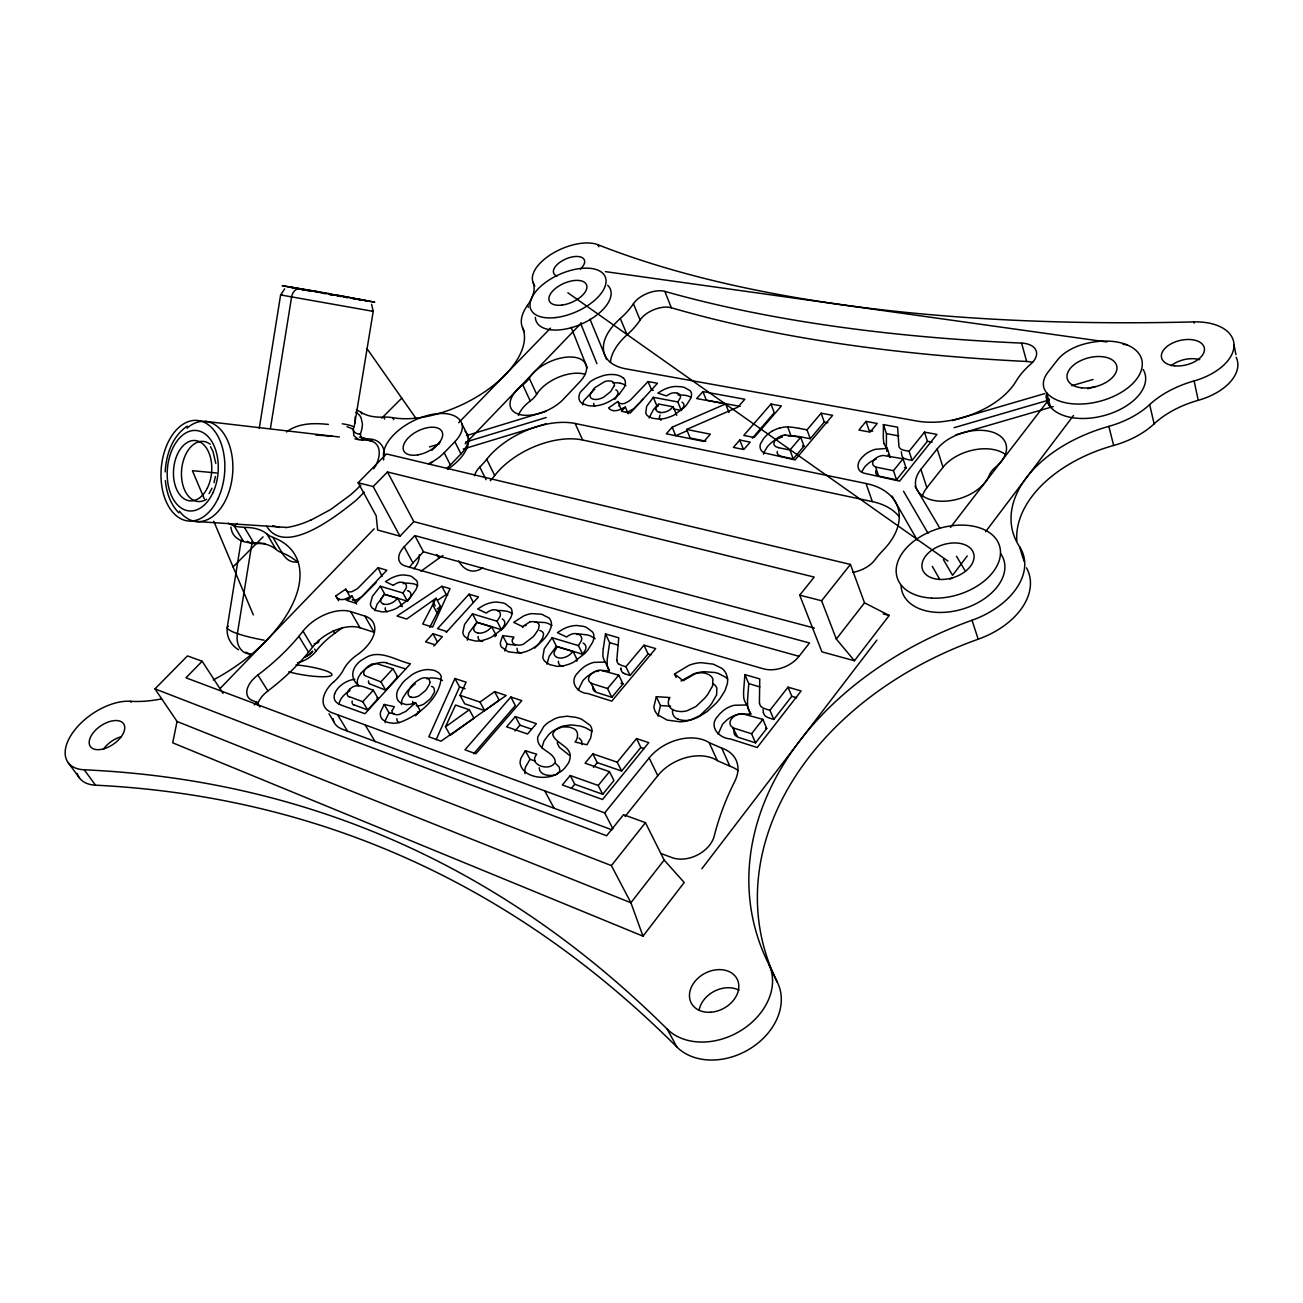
<?xml version="1.0" encoding="UTF-8"?>
<svg xmlns="http://www.w3.org/2000/svg" width="1303" height="1303" viewBox="0 0 1303 1303"><rect width="100%" height="100%" fill="white"/><g stroke="black" fill="none" stroke-linecap="round" stroke-linejoin="round"><path stroke-width="1.5" d="M901.301 451.734L901.92 455.643A11.092 6.662 -18.2 0 0 904.331 458.509L906.155 459.112A40.816 24.301 -17.8 0 0 909.657 459.926L912.1 460.415L909.087 451.278L906.627 450.805A36.989 21.907 -17.9 0 1 902.442 449.796L901.383 449.34A11.287 6.743 -18.2 0 1 898.923 446.261L897.588 427.189L883.418 424.599L886.447 433.638L886.366 445.903A138.932 82.626 -16 0 0 886.415 447.825L886.496 448.949M883.418 424.599L883.32 436.847A123.264 72.919 -16.4 0 0 883.434 439.893L883.825 442.645A25.18 14.952 -18.3 0 0 884.118 443.655M412.709 701.389L412.758 702.431A9.023 5.554 -29.8 0 0 413.719 704.369M384.173 456.017C385.46 448.444 380.329 440.642 372.593 439.469A37.526 19.724 -28 0 0 366.534 438.785L361.306 438.199L360.377 433.98A67.267 34.35 -28.4 0 0 362.397 423.67L361.126 418.035A38.536 19.74 -28 0 0 355.605 412.253M759.421 703.197L759.747 678.928L744.893 674.596L748.753 683.635L747.613 699.125A151.62 103.214 -18.9 0 0 747.499 701.551L747.661 706.503A36.337 24.594 -22 0 0 750.87 713.995L738.361 714.305A18.779 12.818 -23.4 0 0 734.631 715.445A19.985 13.649 -23.4 0 0 727.221 719.696L723.719 722.986A29.513 20.213 -23.2 0 0 722.432 724.501L718.148 734.126M744.893 674.596L743.704 690.069A134.584 91.063 -19.4 0 0 743.573 693.929L743.736 697.431A27.558 18.551 -22.3 0 0 743.964 698.75A37.673 25.36 -22 0 0 746.928 704.939M582.083 744.583L581.627 740.837L579.086 738.003M504.815 651.044L507.079 644.089L502.681 635.62L513.952 637.102L512.845 639.138M374.938 610.602L377.007 604.413L383.733 595.601M165.204 471.93C166.051 454.649 172.354 436.179 187.241 426.114M539.23 767.776C539.263 775.366 550.55 776.8 556.153 774.487A5.375 3.583 -28.3 0 0 557.847 773.379L560.437 771.832A20.245 13.405 -28.3 0 0 564.769 768.053L568.043 763.688A19.968 13.225 -28.3 0 0 569.948 758.753C572.701 746.261 555.599 744.225 552.749 734.501A6.564 4.3 -27.7 0 1 553.335 732.726L554.948 730.641A8.339 5.456 -27.7 0 1 557.293 728.849L562.489 726.911L568.678 727.025A30.05 19.789 -28 0 1 572.571 728.198C578.923 729.973 578.63 737.759 575.079 742.026L586.969 744.762L590.682 737.987L591.985 730.217A23.503 15.457 -27.5 0 0 590.194 725.364L581.692 719.256A63.619 42.038 -28.5 0 0 575.568 717.285L567 716.21L559.003 717.285A21.19 13.861 -27.7 0 0 554.378 718.979L548.644 722.269A22.314 14.594 -27.7 0 0 543.937 726.308L537.846 736.732A21.109 13.812 -27.7 0 0 538.041 741.684C540.501 750.805 554.296 752.434 555.306 761.734A5.603 3.714 -28.3 0 1 554.589 763.2L553.254 764.666A5.391 3.567 -28.3 0 1 551.56 765.789C544.377 769.698 528.904 763.542 536.722 754.258L525.37 750.707L520.956 758.199A22.086 14.545 -28.4 0 0 520.125 763.395C522.666 776.148 539.833 779.113 550.778 776.441A19.887 13.16 -28.3 0 0 556.528 774.21L559.182 771.913A5.57 3.714 -28.3 0 0 559.883 770.448L559.182 767.076L555.534 763.411M578.223 690.15L582.848 680.687A27.852 18.03 -26.2 0 1 584.119 679.27L587.539 676.192A18.861 12.167 -26.3 0 1 594.608 672.185M603.354 648.291L605.488 633.958L618.762 637.835L616.791 660.263M605.488 633.958L609.641 642.656L607.54 656.989A142.271 92.399 -22.6 0 0 607.279 659.237L607.084 663.813M241.218 540.322L227.227 627.541C226.217 636.548 230.826 645.115 238.514 649.774M259.264 428.345L280.617 294.934L284.657 288.875M270.438 428.378L291.628 296.791A9.496 7.281 -82.3 0 1 303.452 290.374M354.856 423.019L373.228 311.352L371.599 304.348M202.16 661.256L187.469 655.914L154.976 688.88L177.061 721.487L172.713 742.824L642.998 936.157L684.205 882.489L664.139 860.061L645.441 822.665L623.518 814.684L606.612 835.76L185.971 677.804L202.16 661.256L223.025 693.359M383.538 459.959L383.815 458.623M649.106 417.986L653.178 410.022L656.826 405.738L658.341 406.031M214.018 482.55L215.37 476.475M517.014 648.259L517.454 651.516L521.119 653.454M392.333 710.298L394.304 706.666L384.206 704.467L380.606 711.78A18.258 11.206 -30.3 0 0 380.443 715.461A19.073 11.694 -30.3 0 0 382.854 719.777L386.16 721.781A30.327 18.584 -30 0 0 388.913 722.676L393.294 723.214A23.161 14.203 -30.2 0 0 399.239 722.595C418.458 715.917 440.642 697.805 441.196 676.371A21.76 13.307 -29.6 0 0 438.476 672.609L435.43 670.882A29.432 18.014 -29.7 0 0 432.726 670.051L428.036 669.563A21.451 13.095 -29.6 0 0 420.967 670.67A23.291 14.235 -29.6 0 0 417.742 671.778A22.216 13.584 -29.6 0 0 411.585 674.987L404.972 680.345A36.207 22.249 -29.5 0 0 402.399 683.098L398.278 689.173A22.379 13.681 -29.7 0 0 396.666 695.574A24.659 15.082 -29.6 0 0 396.78 697.04L397.285 699.011A19.594 11.988 -29.7 0 0 400.705 702.887L405.559 704.451A16.125 9.87 -29.8 0 0 411.129 704.076L415.608 702.659L420.38 711.015L418.328 713.067M909.087 451.278L924.495 432.124L936.955 434.388L899.591 481.116L863.808 473.152L861.576 472.109L864.492 467.24A26.923 16.304 -18.7 0 1 865.583 465.985L868.645 463.2A18.226 11.01 -18.9 0 1 875.29 459.454A17.134 10.343 -18.9 0 1 876.137 459.145M381.03 598.924L384.092 594.282L397.724 598.403L402.252 606.595L400.542 606.074M436.098 739.746L459.552 686.925L454.926 678.505L428.85 736.781L441.017 741.179L506.199 695.476L494.619 691.632L480.009 702.089L460.04 695.346L466.116 682.202L454.926 678.505M669.351 698.652L669.889 697.528L656.321 696.682L660.474 705.558L658.096 715.526A22.298 14.887 -24.7 0 0 658.162 716.178M656.321 696.682L653.911 706.649A22.395 14.854 -24.7 0 0 654.187 708.523A29.611 19.659 -24.5 0 0 657.624 714.696L667.12 720.087L680.101 721.813A32.331 21.483 -24.4 0 0 688.587 720.559L693.815 718.93A32.998 21.923 -24.4 0 0 698.978 716.683L707.122 711.585L716.113 703.245A69.157 45.393 -24.8 0 0 720.168 698.343L724.973 690.688L727.351 683.668A33.683 22.298 -24.1 0 0 727.335 677.299L726.243 673.895A32.249 21.353 -24.1 0 0 721.943 668.39L713.344 664.172L701.242 662.673A28.454 18.796 -24.1 0 0 693.978 663.732A26.874 17.737 -24.1 0 0 689.14 665.263L674.514 673.993L676.143 677.56M445.463 726.846L455.561 705.037L469.324 709.76L473.999 718.23L450.235 735.299L445.463 726.846L469.324 709.76M660.035 415.201L659.53 416.569A8.795 4.935 -22.8 0 0 659.497 418.051L659.579 418.312M429.697 627.411L440.544 606.53L436.098 598.256L406.666 619.039L397.008 616.026L441.847 586.269L450.04 588.647L432.58 627.101L422.693 624.023L436.098 598.256M502.681 635.62L500.401 642.558A18.6 11.45 -27.3 0 0 501.28 646.907L508.333 651.826L518.92 653.096A21.972 13.535 -27.2 0 0 525.777 651.614A22.868 14.089 -27.2 0 0 528.122 650.734A22.591 13.926 -27.2 0 0 531.559 649.089C540.11 643.991 548.254 636.434 551.202 626.662A22.819 14.024 -27 0 0 551.413 623.29A23.128 14.219 -27 0 0 551.136 621.743A22.053 13.567 -27 0 0 548.872 617.866L541.592 614.218L531.657 613.615A19.757 12.118 -27 0 0 523.562 616.026L513.659 622.362L522.487 626.531L529.621 622.101M209.099 493.625L211.982 488.218M373.7 468.754C380.004 460.513 383.505 443.248 369.661 440.658A32.07 16.059 -25 0 0 364.156 440.023L361.68 440.072A5.179 2.915 85.9 0 0 363.635 438.85M384.206 704.467L389.043 712.757L385.493 720.07A18.193 11.222 -30.3 0 0 385.216 722.579M615.912 397.92L617.915 393.929A10.994 6.01 -23.7 0 0 617.98 392.822L617.655 391.551A9.838 5.375 -23.7 0 0 615.798 389.825M525.37 750.707L529.995 759.34L525.614 766.832A22.004 14.577 -28.5 0 0 524.8 772.027L525.011 773.689M967.233 555.958L952.574 575.323L943.372 559.557M985.557 531.738L1073.493 415.543M259.851 706.959L256.805 702.17L252.717 700.639A23.698 13.665 -31.7 0 1 257.864 675.035A154.291 83.294 -31.6 0 0 298.876 636.304L303.013 631.141A34.92 20.115 -30.2 0 1 350.686 611.612L364.807 616.058L374.075 632.281L359.986 627.737A34.692 20.229 -30.3 0 0 312.606 647.119L308.518 652.282A153.314 83.799 -31.7 0 1 267.897 690.948A23.535 13.747 -31.8 0 0 257.326 705.216M701.828 868.792L876.886 640.115M950.408 527.471L1049.273 399.06M358.146 482.729L373.195 486.556L387.463 471.979L814.212 577.082L799.7 595.162L821.916 651.842L854.426 660.751L889.2 615.456L864.524 602.833L850.436 564.427L386.486 453.949L358.146 482.729L376.192 515.825L377.642 530.028L399.988 536.168L413.849 521.623L814.375 628.095M664.139 860.061L630.896 902.735L642.998 936.157M755.528 742.857L751.57 733.752L735.039 728.491A74.646 49.986 -22 0 1 733.719 728.019L732.644 727.579L737.726 737.091A74.369 50.084 -21.9 0 0 739.045 737.563L755.528 742.857L766.75 728.475L762.841 719.354L742.417 713.735A7.525 5.114 -23.3 0 0 741.619 713.686A10.066 6.841 -23.3 0 0 731.13 719.321A10.066 6.841 -23.3 0 0 732.742 727.481M773.803 719.419L791.801 696.307L788.022 687.17L769.926 710.282L773.803 719.419L771.229 718.637A44.611 30.132 -21.6 0 1 767.565 717.334L765.773 716.373A12.15 8.274 -22.3 0 1 763.444 712.578M854.426 660.751L836.314 639.04L864.524 602.833M751.57 733.752L762.841 719.354M922.149 496.704A38.308 23.698 -17.1 0 1 926.889 487.713L943.014 467.256A38.096 23.324 -16.8 0 1 1005.509 454.552M177.061 721.487L630.896 902.735L611.384 865.583L645.441 822.665M836.314 639.04L821.607 600.748L850.436 564.427M920.895 469.373L937.183 448.916A38.373 23.226 -17 0 1 992.169 432.042A38.373 23.226 -17 0 1 995.59 467.125A25.848 15.897 -16 0 0 989.156 475.481A38.585 23.601 -17.3 0 1 938.193 501.052A38.585 23.601 -17.3 0 1 920.895 469.373L926.889 487.713M578.353 634.349A10.017 6.271 -26.3 0 0 572.75 633.763A11.01 6.89 -26.3 0 0 566.658 637.02L557.358 632.655L563.222 629.056A21.532 13.47 -26.3 0 1 576.643 625.473L583.19 626.32A39.318 24.692 -26.7 0 1 586.399 627.346L592.686 632.118A20.734 12.997 -26.3 0 1 593.826 635.375L593.891 637.248A26.011 16.287 -26.4 0 1 592.735 642.102L587.702 650.213A47.543 29.594 -26.7 0 1 584.884 653.389L573.988 661.94A23.649 14.854 -26.5 0 1 569.232 664.123L564.492 665.572A22.379 14.056 -26.5 0 1 556.756 666.273L549.605 664.595L545.012 661.533A22.135 13.893 -26.6 0 1 542.797 657.298L544.263 648.78L552.114 637.721L556.397 646.304L582.702 654.269L585.47 649.774A11.515 7.248 -26.3 0 0 585.878 646.809L585.813 646.435A11.01 6.922 -26.3 0 0 583.076 643.079M625.098 816.427L657.771 775.676A40.442 28.129 -25.4 0 1 717.318 760.577L709.125 742.596A40.768 28.031 -25.4 0 0 649.171 757.939L604.706 812.909L612.882 828.773M896.545 479.813L906.09 467.907L903.044 458.77L883.629 455.513A6.857 4.121 -18.8 0 0 882.897 455.513A9.17 5.521 -18.8 0 0 873.482 460.513A9.17 5.521 -18.8 0 0 875.518 466.816L878.548 475.986L879.574 476.279A68.017 40.426 -18.1 0 0 880.844 476.572L896.545 479.813L893.467 470.676L903.044 458.77M912.1 460.415L927.427 441.261L924.495 432.124M582.702 654.269L578.451 645.62L581.382 640.669A11.385 7.134 -26.3 0 0 581.692 638.551A12.085 7.557 -26.3 0 0 581.578 637.786A11.141 6.971 -26.3 0 0 578.451 634.268M636.548 738.589L648.764 742.629L602.54 799.488L562.359 784.976L570.225 775.513L574.786 784.259L602.735 794.293L613.941 780.513L609.478 771.685L585.08 763.183L592.816 753.834L617.231 762.206L621.645 771.05L640.848 747.45L636.548 738.589L617.231 762.206M615.521 398.441L614.625 399.484M602.735 794.293L598.207 785.465L609.478 771.685M593.435 767.288L597.279 762.613L592.816 753.834M571.447 788.315L574.786 784.259M866.039 421.423L858.905 430.039L870.111 432.124L877.228 423.475L866.039 421.423L869.101 430.413L872.831 431.098M673.602 408.963L681.29 410.445L683.603 406.797A10.31 5.766 -22.7 0 0 683.847 404.484L683.766 404.191A9.838 5.505 -22.6 0 0 682.055 402.187M497.437 610.488A9.675 5.831 -27.5 0 0 492.143 609.951A10.652 6.417 -27.5 0 0 486.247 613.094L477.647 608.99L483.348 605.52A20.815 12.541 -27.6 0 1 496.199 602.035L502.339 602.784A38.015 22.998 -27.8 0 1 505.336 603.761L511.069 608.257A20.05 12.102 -27.5 0 1 512.014 611.368L511.998 613.143A25.148 15.164 -27.6 0 1 510.695 617.785L505.58 625.538A45.98 27.575 -27.8 0 1 502.779 628.583L492.111 636.776A22.868 13.828 -27.7 0 1 487.517 638.893L482.973 640.31A21.646 13.095 -27.7 0 1 475.644 641.027L468.95 639.464L464.731 636.597A21.418 12.932 -27.8 0 1 462.809 632.574L464.568 624.43L472.468 613.843L476.882 622.215L501.427 629.658L504.228 625.359A11.141 6.759 -27.6 0 0 504.75 622.525L504.684 622.166A10.636 6.45 -27.6 0 0 502.241 618.99M611.824 697.3L607.54 688.538L592.849 683.847A70.362 44.677 -25 0 1 591.66 683.423L590.715 683.033L595.976 692.154A70.118 44.774 -25 0 0 597.149 692.577L611.824 697.3L623.013 683.912L618.795 675.149L600.553 670.165A7.085 4.56 -26.2 0 0 599.836 670.133A9.496 6.092 -26.2 0 0 589.901 675.426A9.496 6.092 -26.2 0 0 590.813 682.935M630.066 675.491L648.063 653.976L643.975 645.18L625.896 666.713L630.066 675.491L627.769 674.775A42.038 26.94 -24.7 0 1 624.512 673.618M472.468 613.843L497.046 621.222L500.026 616.482A11.01 6.645 -27.5 0 0 500.401 614.462A11.678 7.052 -27.6 0 0 500.336 613.729A10.766 6.499 -27.5 0 0 497.518 610.407M607.54 688.538L618.795 675.149M677.185 393.245A8.958 4.984 -22.7 0 0 672.006 393.099A9.854 5.489 -22.6 0 0 666.599 395.949L657.852 393.099L663.064 389.972A19.252 10.717 -22.7 0 1 675.182 386.454L681.208 386.747A35.116 19.626 -22.9 0 1 684.205 387.366L690.183 390.705A18.551 10.326 -22.6 0 1 691.388 393.164L691.535 394.614A23.259 12.949 -22.7 0 1 690.704 398.425L686.502 404.972A42.51 23.568 -23 0 1 684.075 407.595L674.514 414.794A21.141 11.808 -22.8 0 1 670.279 416.748L666.012 418.149A20.001 11.173 -22.8 0 1 658.976 419.126L652.347 418.23L647.982 416.129A19.789 11.043 -22.8 0 1 645.751 412.986L646.663 406.308L653.308 397.317L677.821 401.943L680.264 397.952A10.18 5.668 -22.7 0 0 680.427 396.307A10.799 6.01 -22.7 0 0 680.296 395.705M777.337 451.457A9.251 5.456 -20.7 0 0 777.223 453.004A9.887 5.815 -20.7 0 0 780.09 455.871L781.979 456.473A77.74 44.905 -19.8 0 0 784.487 457.076L793.25 458.9L804 446.147L800.726 437.287L785.937 435.055A8.046 4.707 -20.8 0 0 785.188 435.088M787.908 435.87A20.408 12.004 -20.8 0 1 790.986 435.674L796.98 436.293A127.841 77.708 -22 0 1 802.045 437.14L810.254 438.72L824.278 422.074L821.118 413.214L832.65 415.315L795.091 459.926L764.242 452.874M793.25 458.9L789.944 450.04L800.726 437.287M810.254 438.72L807.029 429.86L821.118 413.214M514.946 730.999L519.962 725.168L531.396 729.077M752.336 438.166L774.259 412.758L770.985 404.044L743.785 435.414L754.193 437.482L781.393 405.95L770.985 404.044M515.385 716.569L506.574 726.797L527.568 734.012L536.38 723.686L515.385 716.569L519.962 725.168M739.778 440.039L733.394 447.401L743.801 449.519L750.186 442.124L739.778 440.039L743.182 448.753M473.624 753.802L515.353 705.558L510.825 697.007L464.943 749.811L475.872 753.769L521.803 700.639L510.825 697.007M573.125 651.533L569.541 654.888A10.815 6.792 -26.6 0 1 565.518 657.087A10.408 6.531 -26.6 0 1 559.085 657.95L558.645 657.836A12.883 8.079 -26.5 0 1 557.375 657.478A10.505 6.596 -26.6 0 1 554.15 654.122L554.133 653.748A9.87 6.206 -26.6 0 1 554.28 651.842L557.244 646.728L573.125 651.533L577.408 660.181L576.561 661.126M556.397 646.304L549.149 656.256L546.934 664.204M393.197 585.373L385.444 581.627L390.949 578.304A20.017 11.515 -28.7 0 1 403.148 574.916L408.865 575.584A36.533 21.092 -29 0 1 411.601 576.48L416.748 580.698A19.268 11.108 -28.7 0 1 417.465 583.614L417.351 585.291A24.171 13.926 -28.7 0 1 415.885 589.673L410.722 597.035A44.221 25.311 -28.9 0 1 407.953 599.934L397.545 607.735A21.988 12.688 -28.9 0 1 393.164 609.771L388.848 611.123A20.799 12.004 -28.9 0 1 381.942 611.856L375.769 610.439L371.974 607.752A20.587 11.874 -28.9 0 1 370.378 603.973L372.43 596.285L380.346 586.236L384.89 594.363L407.464 601.204L410.315 597.116A10.701 6.206 -28.7 0 0 410.934 594.445L410.901 594.119A10.229 5.929 -28.7 0 0 408.784 591.139M380.346 586.236L402.953 593.012L405.999 588.533A10.587 6.092 -28.7 0 0 406.438 586.627A11.238 6.466 -28.7 0 0 406.422 585.927A10.343 5.961 -28.7 0 0 403.963 582.816A9.3 5.359 -28.7 0 0 398.962 582.425M705.933 441.212L690.15 438.02L686.632 429.453L737.905 407.139L744.827 399.255L702.936 391.6L696.698 398.555L725.624 403.93L728.996 412.546M725.624 403.93L672.201 427.189L666.289 433.801L703.962 441.44L710.347 434.176L686.632 429.453M619.397 393.897L623.828 387.985A21.076 11.466 -23.7 0 0 623.632 378.228M433.818 646.076L442.369 636.678L432.938 633.714L425.56 641.809L434.974 644.806M446.18 632.476L478.462 596.937L469.015 594.184L437.564 628.649L446.994 631.58M476.882 622.215L469.031 632.802L467.207 640.164M494.293 634.756L496.15 635.327L491.752 626.89L488.218 630.115A10.457 6.32 -27.8 0 1 484.309 632.216A10.066 6.092 -27.8 0 1 478.201 633.079M354.221 704.907L367.658 709.956L378.114 698.473L373.277 690.215C366.192 688 356.208 681.909 349.856 689.271M369.531 683.489A8.86 5.31 -30.2 0 0 370.117 684.042L385.704 690.15L397.692 676.974L392.969 668.716L376.811 663.683A9.382 5.603 -30.1 0 0 371.469 664.383M349.302 696.698L362.771 701.714L373.277 690.215M364.726 675.28A8.893 5.293 -30.1 0 0 365.312 675.817L380.899 681.892L392.969 668.716M676.729 415.315L673.228 406.813L670.117 409.614A9.658 5.391 -22.8 0 1 666.533 411.536A9.3 5.196 -22.8 0 1 656.256 409.956M628.241 413.784L625.359 407.073L621.482 411.308L630.31 413.035L657.494 383.277L648.063 381.551L630.652 399.809A14.496 7.965 -23.5 0 1 629.496 400.721A20.066 10.994 -23.5 0 1 628.779 401.226L624.788 403.344A6.564 3.616 -23.4 0 1 620.798 403.621A10.685 5.88 -23.4 0 1 617.915 401.503M643.242 399.027L640.799 401.666M409.533 567.505A22.46 12.916 -28 0 1 412.953 562.961L423.459 551.788L799.097 656.337M376.078 582.685L362.869 595.911A15.05 8.551 -29.3 0 1 361.615 596.904L356.68 599.673M382.023 576.398L378.114 567.685L358.292 587.832A15.099 8.518 -29.3 0 1 357.022 588.826A20.913 11.776 -29.3 0 1 356.256 589.379L352.071 591.611A6.841 3.876 -29.3 0 1 348.21 591.709M397.724 598.403L394.255 601.465A10.049 5.798 -28.9 0 1 390.493 603.501A9.675 5.587 -28.9 0 1 384.743 604.348L384.369 604.25A11.971 6.906 -28.9 0 1 383.261 603.941M254.199 704.907L256.805 702.17M404.207 546.788L414.826 535.598L809.489 642.982L798.739 656.647A26.255 17.33 -21.8 0 1 763.428 668.814L405.412 566.023A22.591 12.835 -27.9 0 1 404.207 546.788L412.953 562.961M356.582 604.038L351.957 595.96L347.51 600.634L355.638 603.159L386.828 570.225L378.114 567.685M495.743 635.783L494.879 636.662M640.05 402.464L634.219 408.181A14.447 7.981 -23.5 0 1 633.063 409.093L628.372 411.715A6.548 3.632 -23.4 0 1 626.059 412.123M465.204 443.818L581.447 322.932M447.027 468.103A32.07 17.297 -26.9 0 0 450.366 464.959L460.953 453.916A31.94 17.167 -26.6 0 0 467.728 435.544L461.718 423.377A42.787 22.77 -26.8 0 0 416.911 419.191A42.787 22.77 -26.8 0 0 383.668 457.32M428.361 463.868A32.217 17.216 -26.9 0 0 444.193 452.76L454.861 441.717A32.086 17.086 -26.6 0 0 461.718 423.377M220.158 688.456L374.14 528.823M431.879 450.317L440.365 441.587M458.721 422.677L550.517 328.144M360.817 485.139L358.341 487.664A106.113 52.413 -25.8 0 1 350.149 495.189L330.62 509.554L310.945 520.125M415.608 702.659L405.738 711.438L399.174 714.467A8.926 5.489 -30.2 0 1 395.086 714.451A7.981 4.903 -30.3 0 1 392.105 710.347M233.058 566.903L263.076 536.869M381.746 418.165L401.764 398.132M237.162 523.366L234.312 526.184L243.547 541.494M534.702 648.112L537.194 645.555A50.752 30.995 -27.5 0 0 539.165 643.259L542.765 637.933L543.563 634.17A9.887 6.108 -27 0 0 541.885 631.418L540.338 630.652A9.984 6.157 -27 0 0 539.833 630.538M417.351 714.028L415.478 715.77M413.393 685.378L409.712 688.652A36.077 22.298 -29.6 0 0 407.155 691.404L403.05 697.48A22.298 13.714 -29.7 0 0 401.471 703.115A24.578 15.115 -29.7 0 0 401.503 704.63M437.108 609.087L440.544 606.53M286.53 431.961C298.371 422.824 314.186 422.97 328.372 424.42M297.361 662.836A20.278 11.629 -30.8 0 0 315.945 651.256A62.023 36.614 -30.1 0 1 334.692 633.372L342.819 627.509M420.983 571.186L438.883 558.287A60.736 35.67 -27.5 0 1 442.955 555.501M460.04 695.346L464.699 703.799L484.635 710.591L499.179 700.151L494.619 691.632M681.029 680.997L693.147 674.188A26.777 17.77 -24.1 0 1 699.174 672.381A28.096 18.649 -24.1 0 1 703.995 671.696L714.858 672.511A47.625 31.809 -24.4 0 1 718.735 673.602L725.852 677.381A32.135 21.385 -24 0 1 727.611 679.026M414.354 684.661L415.315 683.961M346.028 600.162L347.249 599.315M347.868 598.875L350.328 597.181L345.718 589.135L335.816 595.943L338.617 600.764M437.922 600.08L446.261 594.526L447.792 594.982M522.487 627.492L523.383 626.922M525.174 625.863L526.07 625.375M351.957 595.96L344.92 599.087A8.339 4.723 -29.5 0 1 344.22 599.282A9.43 5.342 -29.5 0 1 339.627 599.282M625.359 407.073L618.55 410.119A7.997 4.414 -23.6 0 1 617.85 410.315A9.056 4.984 -23.6 0 1 613.078 410.543M686.762 430.918L675.736 435.723L672.201 427.189M420.38 711.015L417.644 711.975M429.534 446.913L439.258 443.948M466.474 435.625L546.201 411.276M465.546 442.108L546.185 417.514M463.282 449.03L546.185 423.817M952.249 420.608L1044.811 393.571M1071.799 385.688L1093.022 379.499M954.057 427.693L1048.98 400.037M1087.728 388.75L1095.481 386.502M955.865 434.86L1053.199 406.569M598.973 670.898L598.077 671.11A17.737 11.434 -26.3 0 0 596.318 671.582M265.063 543.546L251.902 543.53A34.513 18.942 -32.7 0 1 247.472 541.299M601.709 670.491L609.446 670.752L605.227 662.022A35.507 22.656 -25 0 1 602.947 656.321A25.979 16.564 -25.2 0 1 602.882 655.1L602.963 651.858A126.358 81.454 -23 0 1 603.354 648.291M285.829 527.373L195.434 521.444M231.445 529.979C233.84 539.637 244.736 543.123 253.613 542.781A64.906 34.953 -30.9 0 1 276.073 549.459L266.903 533.969A65.313 34.741 -30.8 0 0 244.41 527.422L235.338 526.461L228.09 523.236M315.668 434.99L332.118 436.196M780.22 427.921A20.473 11.971 -20.8 0 1 787.712 426.863L792.208 427.27A116.504 70.15 -21.9 0 1 798.804 428.312M890.291 457.467L887.229 448.379L875.616 449.291A17.183 10.326 -18.9 0 0 872.196 450.398A18.291 10.994 -18.9 0 0 865.518 454.161L862.439 456.946A27.005 16.271 -18.8 0 0 860.941 458.721C857.504 462.353 856.332 469.503 861.576 472.109M660.474 705.558L670.622 706.21M660.719 412.53L660.295 412.497A11.515 6.417 -22.8 0 1 659.106 412.285M216.64 472.973L192.421 470.709L204.294 498.788M279.493 527.438L272.653 525.712M205.451 421.374L339.35 436.994M507.079 644.089L515.516 645.213M605.227 662.022L593.826 662.396A17.786 11.401 -26.2 0 0 590.34 663.504A18.926 12.134 -26.2 0 0 583.255 667.511L579.819 670.589A27.949 17.981 -26.2 0 0 578.076 672.576C568.678 681.062 576.724 693.033 587.8 693.522L611.742 701.144L655.653 648.585L643.975 645.18M605.374 271.627L1106.882 341.989M1123.007 344.253L1127.03 344.823M354.986 438.867L361.175 439.991M371.681 311.124L373.228 311.352L280.617 294.934L282.604 295.325M364.954 300.618L374.775 302.166L333.796 294.576M357.266 299.218L365.573 300.521L337.558 295.244M356.094 299.022L350.816 298.126M362.853 300.276L358.178 299.478M311.906 290.699L291.416 287.311L297.328 288.533M352.934 298.566L355.621 299.038M347.852 297.605L343.096 296.775M347.054 426.7L353.243 429.159A5.196 3.828 20.4 0 0 360.377 433.98M315.293 291.302L282.165 285.65L296.058 288.403M312.28 290.683L318.812 291.921M341.435 296.498L336.288 295.586M344.204 297.051L347.201 297.573M161.556 698.897A120.739 65.15 -31.6 0 1 130.463 701.275A47.364 26.174 -34.2 0 0 72.105 733.589A47.364 26.174 -34.2 0 0 84.255 769.796A7871.423 2556.502 -68.6 0 1 667.266 1029.175A60.899 46.827 -28.1 0 0 742.091 1029.81A60.899 46.827 -28.1 0 0 768.656 963.959A331.565 247.831 -13.1 0 1 972.022 620.261A73.277 47.511 -17.2 0 0 1019.565 546.739A126.586 79.32 -13.1 0 1 1108.853 426.358A69.939 40.963 -14.6 0 0 1149.653 404.614A81.275 48.814 -12 0 1 1194.102 380.932A51.631 29.692 -13.1 0 0 1234.022 345.262A51.631 29.692 -13.1 0 0 1193.923 321.906A1473.774 517.91 -13.2 0 1 598.012 244.752A39.302 19.48 -23.7 0 0 553.628 252.831A39.302 19.48 -23.7 0 0 533.041 282.279A58.782 29.155 -25.1 0 1 527.487 305.342A55.54 28.324 -23.8 0 0 522.536 327.721A85.819 43.765 -25.9 0 1 485.726 391.112A85.819 43.765 -25.9 0 1 392.757 417.677L389.076 417.204A49.97 26.174 -27.7 0 0 383.652 417.139A60.427 30.735 -26.5 0 1 360.801 412.074L361.827 414.012M315.489 291.253L320.603 292.23M318.779 291.823L328.861 293.615M324.268 292.882L326.108 293.208M334.529 295.276L330.978 294.641M337.966 295.96L341.109 296.514M328.03 293.55L332.232 294.217M330.05 294.478L335.588 294.82M328.323 294.25L331.565 294.82M321.874 293.094L326.336 293.827M478.217 633.046L477.794 632.981A12.46 7.525 -27.7 0 1 476.605 632.639A10.147 6.14 -27.8 0 1 473.689 629.463L473.706 629.105A9.544 5.766 -27.8 0 1 473.917 627.297L476.931 622.394L491.752 626.89M323.551 293.322L320.799 292.833M314.707 291.725L318.991 292.507M482.664 641.467L482.24 641.385A12.411 7.541 -27.7 0 1 481.051 641.043A10.115 6.157 -27.8 0 1 478.152 637.851L478.152 637.509A9.512 5.782 -27.8 0 1 478.185 636.45M306.547 290.325L309.462 290.846M311.58 291.155L307.166 290.357M303.729 289.803L298.485 288.843M305.097 289.983L299.446 288.924M653.324 390.265L651.565 389.939L648.063 381.551M740.185 406.422L706.324 400.119L702.936 391.6M824.278 422.074L827.861 422.742M886.447 433.638L898.809 435.935M927.427 441.261L932.085 442.124M798.804 428.296L807.029 429.86M673.228 406.813L658.455 403.995L655.995 408.116A8.828 4.919 -22.8 0 0 655.963 409.598L656.028 409.859M802.453 445.838L804 446.147M904.412 467.582L906.09 467.907M789.944 450.04L781.165 448.248A78.001 44.791 -19.9 0 1 778.64 447.646M893.467 470.676L877.717 467.484A68.261 40.328 -18.1 0 1 876.463 467.191L875.421 466.897M474.569 475.774A21.939 12.183 -26 0 1 479.813 467.06A74.564 40.084 -26.8 0 0 486.719 459.275A64.922 36.354 -25.3 0 1 575.16 423.491L866.023 483.494L872.342 501.606A72.968 45.931 -20 0 1 899.135 516.607M490.303 480.726A74.108 40.344 -26.9 0 0 494.7 475.514A64.498 36.565 -25.3 0 1 582.62 440.007L872.342 501.606M386.502 662.966L405.754 668.96M389.043 712.757L394.076 713.865M883.287 613.957L889.2 615.456M799.7 595.162L821.607 600.748M778.64 447.646L776.751 447.059A9.919 5.798 -20.8 0 1 773.933 444.193A9.284 5.44 -20.8 0 1 775.432 440.121M788.022 687.17L801.133 690.981L757.206 747.499L730.299 738.915C718.767 738.215 708.083 726.097 717.937 716.096A29.627 20.18 -23.3 0 1 719.696 713.963L723.214 710.656A20.066 13.616 -23.4 0 1 730.657 706.389A18.861 12.802 -23.4 0 1 734.403 705.249L746.863 704.972L750.789 714.044M609.641 642.656L617.899 645.083M648.063 653.976L650.963 654.823M748.753 683.635L759.861 686.909M791.801 696.307L796.687 697.756M552.114 637.721L578.451 645.62M625.896 666.713L623.583 666.012A38.113 24.301 -24.8 0 1 619.707 664.579L618.762 663.993M769.926 710.282L767.353 709.5A40.458 27.2 -21.7 0 1 762.972 707.904L761.88 707.252A12.362 8.372 -22.3 0 1 759.519 703.18M576.398 659.872L577.408 660.181M620.928 683.261L623.013 683.912M765.578 728.116L766.75 728.475M358.7 439.73L353.879 435.707L353.243 429.159A64.889 34.415 -31.5 0 0 355.279 419.941L355.1 416.993M529.995 759.34L534.93 760.903M459.552 686.925L465.138 688.782M640.848 747.45L644.333 748.622M738.149 770.61A40.8 28.617 -25 0 0 729.843 766.164L721.715 748.117L709.272 742.694M396.552 676.599L397.692 676.974M729.843 766.164L717.464 760.675M597.279 762.613L621.645 771.05M376.942 698.05L378.114 698.473M570.225 775.513L598.207 785.465M333.535 681.909A30.164 18.03 -30.7 0 0 326.923 709.695A33.259 19.887 -30.7 0 0 328.486 710.884L328.747 711.063A55.508 33.145 -30.2 0 0 331.451 712.529L604.706 812.909M297.231 561.951A119.974 65.541 -31.7 0 0 282.099 552.912L272.93 537.39L270.014 536.07A51.143 27.151 -28.9 0 1 267.066 534.1M333.096 718.702A29.953 18.128 -30.8 0 0 336.874 725.983A33.031 19.985 -30.8 0 0 338.422 727.188L338.699 727.367A55.133 33.308 -30.3 0 0 341.386 728.849L611.921 829.832M660.8 853.416L671.973 857.602A28.161 20.066 -26.1 0 0 714.256 835.956A379.124 283.94 -13 0 1 734.729 781.458A41.126 28.536 -25 0 0 721.715 748.117M356.403 409.842L360.638 411.96M282.099 552.912L279.184 551.576A50.833 27.33 -29 0 1 276.236 549.589M154.976 688.88L611.384 865.583M677.755 718.947L678.879 719.403A23.861 15.913 -24.3 0 0 681.192 720.07L684.726 720.494A17.59 11.743 -24.4 0 0 691.225 719.696L699.988 715.526L708.799 707.138A71.046 46.647 -25.1 0 0 711.715 703.425L716.601 694.89L716.829 688.049A17.167 11.418 -24 0 0 713.49 684.026M624.528 673.602L622.948 672.755M691.209 397.252L687.642 395.851A35.002 19.692 -22.8 0 0 684.645 395.216L678.619 394.939A19.187 10.75 -22.7 0 0 677.869 394.972M417.807 585.519L416.064 584.656A36.419 21.157 -29 0 0 413.312 583.76L407.595 583.109A19.952 11.548 -28.7 0 0 403.132 583.63M512.405 613.615L509.652 612.198A37.885 23.047 -27.9 0 0 506.672 611.205L500.515 610.472A20.75 12.574 -27.6 0 0 497.371 610.716M442.45 680.492L440.072 679.254A29.334 18.047 -29.8 0 0 437.368 678.407L432.694 677.902A21.369 13.128 -29.6 0 0 426.684 678.716M551.886 625.375L547.765 623.306A38.406 23.812 -27.3 0 0 544.947 622.525L535.94 622.117A19.692 12.15 -27 0 0 535.044 622.248M567.864 292.768L947.9 561.072M592.018 731.374L586.089 727.986A63.375 42.119 -28.5 0 0 579.982 726.015L571.447 724.908L563.466 725.966A21.109 13.893 -27.7 0 0 558.857 727.66L553.14 730.918A22.232 14.626 -27.7 0 0 548.449 734.957L544.035 740.951L542.26 746.424A20.962 13.796 -27.8 0 0 542.26 748.443M674.514 673.993L683.179 680.72L695.232 673.684A16.467 10.896 -24 0 1 704.679 673.146L705.298 673.293A22.379 14.822 -24.2 0 1 707.496 674.026L709.516 675.052A17.232 11.401 -24 0 1 712.871 679.058L712.611 685.899L707.692 694.45A71.307 46.55 -25.1 0 1 704.76 698.147L695.916 706.552L687.121 710.738A17.656 11.727 -24.4 0 1 680.606 711.568L677.055 711.129A23.943 15.88 -24.3 0 1 674.726 710.477L674.156 710.265A16.792 11.157 -24.5 0 1 669.139 698.652M595.129 638.714L590.585 635.994A39.171 24.757 -26.7 0 0 587.376 634.952L580.829 634.138A21.451 13.502 -26.4 0 0 576.692 634.496M569.476 755.365L559.329 747.287L557.277 743.182A6.548 4.3 -27.7 0 1 557.635 741.863M358.781 685.72C347.51 676.664 353.618 663.813 364.482 658.471C378.912 648.259 396.21 660.735 410.429 663.781L364.954 713.718L342.933 705.737A97.627 57.967 -29.2 0 1 339.757 704.386L337.558 703.18A18.959 11.336 -30.7 0 1 334.594 693.896M178.82 512.828C170.351 504.31 166.475 492.42 165.383 480.66M68.31 762.809L79.581 778.119M84.255 769.796L95.51 785.188A7502.43 2497.281 -68.8 0 1 676.909 1047.042A60.378 46.875 -28.1 0 0 751.228 1047.97A60.378 46.875 -28.1 0 0 777.354 982.267A328.714 248.059 -12.8 0 1 978.195 639.203A72.74 47.69 -17 0 0 1026.503 567.847M367.12 348.813L416.162 418.638M130.463 701.275L131.131 702.252M358.455 685.899L358.211 685.508A17.362 10.391 -30.2 0 1 361.306 673.081M257.864 675.035L267.897 690.948M329.007 713.767L333.959 721.862M337.819 715.168L347.738 731.504M298.876 636.304L308.518 652.282M314.658 649.089L315.945 651.256M303.013 631.141L312.606 647.119M365.345 725.25L375.199 741.733M244.41 527.422L253.613 542.781M915.032 486.361L939.903 528.269M956.483 556.218L964.774 570.193M362.771 701.714L367.658 709.956M333.161 630.766L334.692 633.372M903.516 491.215L928.045 533.269M380.899 681.892L385.704 690.15M350.686 611.612L359.986 627.737M892.018 496.085L917.198 540.012M932.313 566.382L939.365 578.679M402.953 593.012L407.464 601.204M432.938 633.714L437.499 642.037M480.009 702.089L484.635 710.591M432.515 600.911L435.202 605.862M432.563 604.592L437.042 612.866M667.266 1029.175L676.909 1047.042M373.195 486.556L399.988 536.168M544.817 790.97L554.133 808.332M414.826 535.598L423.459 551.788M441.847 586.269L446.261 594.526M387.463 471.979L413.849 521.623M436.847 554.443L438.883 558.287M469.015 594.184L473.396 602.523M383.652 417.123L384.662 419.094M392.757 417.677L393.767 419.631M497.046 621.222L501.427 629.658M210.5 446.636L212.992 451.538L215.793 463.428M444.193 452.76L450.366 464.959M454.861 441.717L460.953 453.916M479.813 467.06L486.068 479.683M486.719 459.275L494.7 475.514M649.171 757.939L657.771 775.676M768.656 963.959L777.354 982.267M522.78 384.89A32.266 17.297 -24.8 0 0 518.122 414.061A32.266 17.297 -24.8 0 0 563.596 399.044L579.965 381.665A32.086 17.086 -24.4 0 0 572.375 357.071A32.086 17.086 -24.4 0 0 529.246 378.147A20.783 10.945 -25.1 0 1 522.78 384.89L530.256 400.982A32.07 17.411 -24.7 0 0 518.447 415.429M529.246 378.147L536.673 394.255A20.669 11.01 -25.1 0 1 530.256 400.982M522.536 327.721L524.343 331.695M575.16 423.491L582.62 440.007M527.487 305.342L528.383 307.329M533.041 282.279L534.784 286.204M621.401 409.908L617.801 401.568L608.599 407.888A14.87 8.193 -23.5 0 0 613.045 410.592M213.773 521.265L253.336 614.918M620.309 318.502A62.072 32.966 -22.5 0 0 625.961 368.863L916.66 420.999A70.492 40.621 -17.4 0 0 1015.965 381.356A89.027 52.153 -14.6 0 1 1030.722 364.107A24.285 13.91 -16.3 0 0 1021.585 343.096A1514.672 533.562 -13.1 0 1 664.823 291.383A20.718 10.766 -22.6 0 0 633.405 303.746A70.704 36.061 -23.8 0 1 620.309 318.502L627.101 334.79A61.697 33.178 -22.5 0 0 610.439 362.25M653.308 397.317L656.826 405.738M598.012 244.752L598.826 246.739M589.966 319.186L606.644 359.481M633.405 303.746L640.099 320.017A70.297 36.321 -23.7 0 1 627.101 334.79M677.821 401.943L681.29 410.445M580.552 323.242L596.921 363.651M664.823 291.383L671.338 307.752A1504.753 537.716 -13 0 0 1026.634 361.468A24.122 13.975 -16.2 0 1 1032.628 362.429M571.137 327.297L587.213 367.821M787.696 426.912L790.97 435.723M972.022 620.261L978.195 639.203M937.183 448.916L943.014 467.256M266.675 526.233C285.666 557.765 339.774 513.301 355.784 500.58A105.494 54.775 -28.8 0 0 364.123 492.143M1019.565 546.739L1023.116 558.645M1023.474 559.834L1023.816 561.023M1021.585 343.096L1026.634 361.468M1046.618 392.74A51.126 29.676 -14.7 0 0 1108.674 398.441A51.126 29.676 -14.7 0 0 1140.776 356.892A51.126 29.676 -14.7 0 0 1084.259 344.008A38.162 22.053 -14.8 0 0 1057.352 360.149L1047.938 372.267A38.292 22.281 -14.9 0 0 1046.618 392.74L1050.479 406.976A38.08 22.363 -14.8 0 1 1047.221 397.252M1108.853 426.358L1113.642 445.463A125.642 79.597 -12.9 0 0 1016.812 540.973M1149.653 404.614L1154.132 423.85A69.45 41.142 -14.4 0 1 1113.642 445.463M1194.102 380.932L1198.255 400.314A80.688 48.993 -11.8 0 0 1154.132 423.85M1193.923 321.906L1194.183 323.111M231.266 529.279L230.908 527.112M1234.006 344.872L1235.944 354.628M763.363 712.594L763.069 709.565M886.806 451.31L886.659 450.447M621.01 669.286L620.928 667.934M385.33 609.104L385.313 608.778A9.154 5.31 -28.9 0 1 385.395 607.784M866.023 483.494A73.489 45.719 -20.1 0 1 882.994 550.42A93.295 60.492 -17.2 0 0 875.144 559.606A25.571 16.19 -19.6 0 1 852.846 572.359M465.106 431.374A42.592 22.9 -26.8 0 1 447.499 469.373M1000.557 553.498A53.293 34.546 -17.2 0 1 964.22 608.566A53.293 34.546 -17.2 0 1 901.09 585.715M1143.187 369.547A50.85 29.774 -14.6 0 1 1103.674 415.69A50.85 29.774 -14.6 0 1 1046.114 395.135M333.666 681.974A35.588 20.767 -30.9 0 0 343.634 669.449L344.301 668.227A30.686 18.258 -30.1 0 1 348.276 662.738L350.295 660.588A32.575 19.398 -30.1 0 1 355.067 656.403L357.169 654.855A35.148 20.392 -30.1 0 0 364.807 616.058M482.778 567.636A26.255 18.877 -86.1 0 1 458.737 560.941M297.98 561.707A26.549 17.607 -86.2 0 1 281.643 551.886M296.009 664.905A27.2 4.56 8.8 0 1 331.679 675.312A27.2 4.56 8.8 0 1 288.761 671.811M272.93 537.39A120.739 65.15 -31.6 0 1 213.269 679.971M557.081 276.057A16.711 8.274 -23.7 0 1 558.515 263.353A16.711 8.274 -23.7 0 1 580.258 256.87A16.711 8.274 -23.7 0 1 580.307 269.135M432.449 462.239A42.787 22.77 -26.8 0 1 430.365 463.216M607.687 285.292A40.393 20.587 -23.8 0 1 581.757 323.91A40.393 20.587 -23.8 0 1 535.386 317.362M251.902 541.592A5.212 4.007 -72.6 0 1 251.902 543.53L237.39 633.633A20.653 15.571 -69.6 0 0 250.209 654.041M304.869 657.07A17.688 17.118 -7.2 0 0 312.704 651.142A18.047 17.688 -11.8 0 1 304.544 657.152M95.51 785.188A47.055 26.321 -34.4 0 1 77.17 773.493M1236.156 357.234A51.257 29.822 -12.9 0 1 1198.255 400.314M342.282 423.768A46.224 4.789 2.7 0 1 353.634 426.928M359.4 437.026A68.342 4.74 3.8 0 1 366.876 439.648M372.593 439.469A5.196 3.828 -77.5 0 1 369.661 440.658M310.88 519.978A49.856 25.148 -25.9 0 1 285.715 527.617M318.437 640.392A46.338 7.085 8.8 0 1 314.202 643.829M264.102 640.18A46.338 7.085 8.8 0 1 228.302 626.222M250.779 654.236A25.718 4.17 8.7 0 1 245.909 652.135M206.558 499.244A30.181 19.056 -85.1 0 1 181.557 470.725A30.181 19.056 -85.1 0 1 210.206 444.258M187.095 428.133A50.296 31.777 -85.1 0 1 227.716 440.821A50.296 31.777 -85.1 0 1 221.64 506.948A50.296 31.777 -85.1 0 1 179.456 511.216M1171.234 365.638A21.776 12.672 -12.9 0 1 1199.737 359.661M699.092 1010.265A25.653 19.92 -28.1 0 1 714.696 991.062A25.653 19.92 -28.1 0 1 739.11 990.231M103.214 749.502A20.001 11.19 -34.4 0 1 121.049 736.781M949.854 579.069A26.435 17.33 -17 0 1 952.379 578.092M640.099 320.017A20.587 10.847 -22.6 0 1 671.338 307.752M536.673 394.255A31.891 17.2 -24.4 0 1 585.161 374.336M889.754 456.816A33.226 19.838 -18.1 0 1 888.076 454.633M878.645 475.904A9.137 5.521 -18.8 0 1 876.202 470.269M887.278 448.346A34.432 20.441 -18.1 0 1 884.069 443.671M763.493 454.177A17.916 10.538 -20.9 0 1 763.884 452.564L767.076 447.157A24.252 14.268 -20.7 0 1 775.122 440.007M782.468 436.928A19.366 11.385 -20.8 0 0 775.252 440.105A9.772 5.717 -20.8 0 1 785.22 434.941M771.93 431.326A19.431 11.352 -20.8 0 1 780.204 427.84M771.881 431.293A19.92 11.646 -20.8 0 0 766.995 434.941L765.138 436.749A34.041 19.968 -20.6 0 0 763.721 438.394L760.512 443.786A17.965 10.505 -20.9 0 0 760.056 446.945L760.203 447.906A18.323 10.717 -20.9 0 0 764.209 452.907M661.093 420.169A9.349 5.261 -22.8 0 1 659.53 418.328M677.267 393.164A9.952 5.538 -22.7 0 1 680.329 395.705M619.446 405.526A25.865 14.154 -23.8 0 1 618.876 405.966M582.604 404.891A22.754 12.46 -23.8 0 1 583.923 400.558L593.875 389.923A23.047 12.607 -23.7 0 1 594.803 389.288M612.752 382.821A21.842 11.955 -23.7 0 1 613.762 382.74L617.736 382.854A28.65 15.701 -23.8 0 1 620.244 383.245M620.261 383.229A26.891 14.724 -23.8 0 1 625.945 385.688M594.722 406.341A9.805 5.375 -23.8 0 1 594.005 405.331L593.712 404.06A11.108 6.092 -23.8 0 1 593.745 403.327M619.446 393.913A25.93 14.105 -23.8 0 1 610.13 401.031A21.223 11.564 -23.8 0 1 598.566 405.428A25.457 13.844 -23.7 0 1 587.653 405.494L582.164 403.441A21.858 11.89 -23.8 0 1 579.33 399.94L579.151 399.321A24.513 13.339 -23.8 0 1 578.907 397.334A22.819 12.411 -23.8 0 1 580.258 392.333L590.259 381.681A23.112 12.574 -23.8 0 1 597.295 377.756L602.833 375.753A21.907 11.906 -23.7 0 1 610.211 374.482L614.185 374.58A28.747 15.652 -23.8 0 1 616.124 374.841A26.972 14.675 -23.8 0 1 623.469 378.31M416.194 705.64A9.105 5.603 -29.8 0 0 421.292 705.2L422.27 704.842A9.235 5.684 -29.8 0 0 423.752 704.157L429.632 699.483A27.444 16.776 -29.8 0 0 431.13 697.773L434.208 692.561A11.401 7.004 -29.6 0 0 434.518 690.802L434.046 688.342A8.6 5.293 -29.6 0 0 432.14 686.632A9.626 5.929 -29.6 0 0 431.456 686.404M399.304 722.514A7.948 4.903 -30.3 0 1 396.959 718.67M411.064 697.186A10.554 6.45 -29.7 0 1 410.022 696.779M339.089 704.288A18.893 11.369 -30.8 0 1 339.529 702.073A16.988 10.212 -30.8 0 1 350.018 690.655M353.944 705.167A8.453 5.098 -30.7 0 1 352.217 700.981M369.238 683.7A9.496 5.701 -30.2 0 1 368.521 680.883M361.126 673.016A20.636 12.362 -30.2 0 1 386.682 662.755M334.724 693.88A17.037 10.18 -30.7 0 1 354.856 679.286M349.041 696.958A8.486 5.082 -30.7 0 1 349.546 689.14M364.417 675.475A9.528 5.684 -30.1 0 1 366.811 667.429M366.925 667.478A8.795 5.245 -30.1 0 1 371.453 664.351M736.765 736.537A10.017 6.857 -23.3 0 1 734.257 730.217M677.658 719.044A16.711 11.157 -24.5 0 1 672.674 709.712M622.867 672.804A11.45 7.378 -25.3 0 1 621.075 669.27M609.511 670.703A34.253 21.988 -25 0 1 606.986 663.846M595.113 691.649A9.463 6.108 -26.2 0 1 592.995 686.697M618.664 664.058A11.646 7.476 -25.3 0 1 616.873 660.246M562.977 666.452A12.835 8.095 -26.5 0 1 561.707 666.094A10.457 6.613 -26.6 0 1 558.482 662.722L558.466 662.347A9.838 6.206 -26.6 0 1 558.45 661.24M529.621 622.052A9.512 5.847 -27 0 1 535.191 621.922A13.388 8.241 -27 0 1 536.478 622.297L537.243 622.671A9.919 6.092 -27 0 1 539.214 625.261L538.448 629.382L534.849 634.708A50.931 30.93 -27.5 0 1 532.862 637.004L523.366 644.219A9.903 6.108 -27.2 0 1 518.171 645.132L516.265 644.838A9.512 5.847 -27.2 0 1 512.405 639.203M407.432 590.65A12.574 7.281 -28.8 0 1 408.083 590.845M387.219 611.84A9.724 5.652 -28.9 0 1 385.281 609.12M393.278 585.422A10.229 5.896 -28.7 0 1 398.946 582.376M383.261 603.957A9.756 5.635 -28.9 0 1 380.704 600.976L380.737 600.634A9.186 5.293 -28.9 0 1 381.03 598.924M352.706 599.885A11.092 6.32 -29.3 0 1 352.315 599.673M356.68 599.706A6.808 3.876 -29.3 0 1 352.836 599.755M339.578 599.331A15.506 8.779 -29.4 0 1 335.848 595.927M348.08 591.823A11.141 6.303 -29.2 0 1 345.849 589.086M419.387 554.687A17.998 14.463 -49.6 0 1 413.8 568.825M429.827 682.023L429.827 682.43A11.45 6.987 -29.6 0 1 429.501 684.205L426.407 689.401A27.526 16.727 -29.8 0 1 424.908 691.111L418.996 695.802A9.268 5.668 -29.7 0 1 417.514 696.486L416.537 696.844A9.137 5.587 -29.7 0 1 408.067 694.157C408.49 687.039 415.462 681.274 421.586 678.407A8.502 5.196 -29.5 0 1 426.781 678.032A9.658 5.912 -29.6 0 1 427.465 678.277A8.632 5.277 -29.5 0 1 429.371 679.971L429.827 682.023M614.348 385.623L610.537 391.731L603.533 397.268A11.043 6.01 -23.8 0 1 601.839 398.066L599.608 398.848A9.887 5.375 -23.8 0 1 594.624 399.418L594.184 399.353A11.515 6.271 -23.8 0 1 592.914 399.076A9.838 5.359 -23.8 0 1 590.357 397.057L590.064 395.786A11.141 6.059 -23.8 0 1 590.161 394.679L593.468 389.174A29.806 16.304 -23.6 0 1 595.015 387.577L604.853 381.535A9.805 5.326 -23.7 0 1 609.788 380.948L610.244 381.013A11.499 6.238 -23.7 0 1 611.498 381.274A9.87 5.359 -23.7 0 1 614.104 383.261L614.413 384.515A11.027 5.994 -23.7 0 1 614.348 385.623M207.372 488.006A30.278 19.056 -85.1 0 0 195.776 440.593A30.278 19.056 -85.1 0 0 174.651 483.511A30.278 19.056 -85.1 0 0 207.372 488.006M217.666 499.293A50.475 31.761 -85.1 0 0 198.023 420.511A50.475 31.761 -85.1 0 0 163.054 492.355A50.475 31.761 -85.1 0 0 217.666 499.293M710.738 1012.236A25.881 19.887 -28 0 0 736.993 978.83A25.881 19.887 -28 0 0 694.662 981.778A25.881 19.887 -28 0 0 710.738 1012.236M103.931 748.769A20.131 11.124 -34.2 0 0 123.638 723.849A20.131 11.124 -34.2 0 0 93.279 732.726A20.131 11.124 -34.2 0 0 103.931 748.769M1174.622 365.834A21.939 12.607 -13.1 0 0 1204.298 347.803A21.939 12.607 -13.1 0 0 1169.833 344.529A21.939 12.607 -13.1 0 0 1174.622 365.834M555.648 317.574A40.572 20.473 -23.8 0 0 605.358 277.181A40.572 20.473 -23.8 0 0 543.058 284.363A40.572 20.473 -23.8 0 0 555.648 317.574M417.807 454.861A21.385 11.385 -26.8 0 0 442.01 431.586A21.385 11.385 -26.8 0 0 408.914 437.254A21.385 11.385 -26.8 0 0 417.807 454.861M562.163 305.049A20.278 10.245 -23.8 0 0 586.48 284.673A20.278 10.245 -23.8 0 0 555.078 288.777A20.278 10.245 -23.8 0 0 562.163 305.049M1081.685 387.822A25.555 14.838 -14.7 0 0 1116.85 366.501A25.555 14.838 -14.7 0 0 1077.369 362.429A25.555 14.838 -14.7 0 0 1081.685 387.822M939.365 579.412A26.793 17.216 -17.3 0 0 973.634 553.433A26.793 17.216 -17.3 0 0 931.01 550.778A26.793 17.216 -17.3 0 0 939.365 579.412M931.515 598.093A53.586 34.448 -17.3 0 0 999.499 545.762A53.586 34.448 -17.3 0 0 913.94 541.087A53.586 34.448 -17.3 0 0 931.515 598.093M212.91 492.762A40.377 25.408 -85.1 0 0 196.232 430.479A40.377 25.408 -85.1 0 0 169.081 488.869A40.377 25.408 -85.1 0 0 212.91 492.762"/></g></svg>
